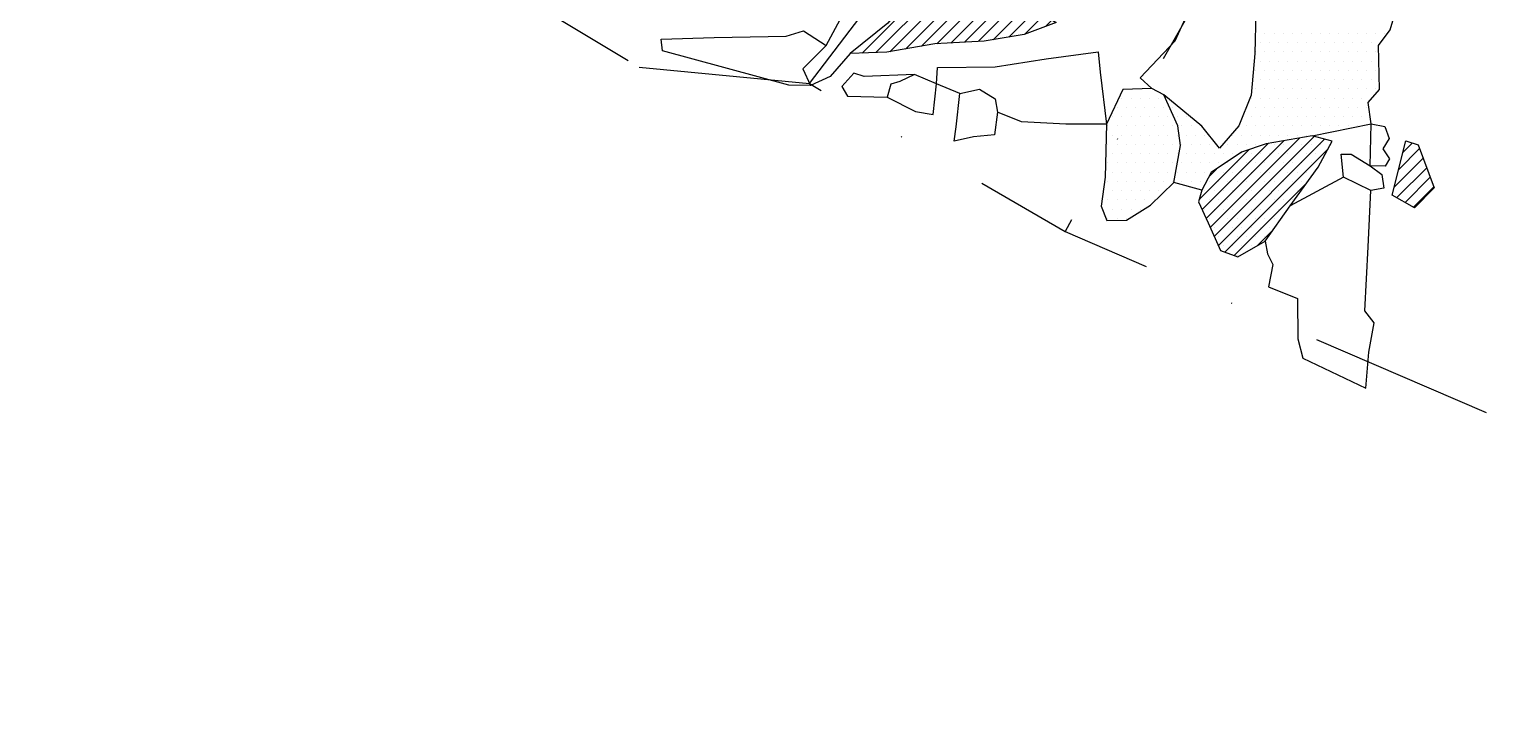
# Model space of a CAD drawing. Header units: metres. Extents: x -1264 to -948, y -1229 to -834.
# Drawn here: x -1263.5 to -1063.3, y -1228.8 to -1137 of the extents above; entities that cross this region are included whole.
import ezdxf

# ---------------------------------------------------------------- set-up
doc = ezdxf.new("R2010")
doc.units = ezdxf.units.M
doc.header["$LTSCALE"] = 25
doc.header["$MEASUREMENT"] = 0
doc.linetypes.add('STRICHPUNKTX2', pattern=[2, 1, -0.5, 0, -0.5])
doc.layers.get('0').update_dxf_attribs({"linetype": 'CONTINUOUS'})
for name, color, linetype in [('FEUER', 1, 'CONTINUOUS'), ('GRABUNGSGRENZE', 3, 'STRICHPUNKTX2'), ('STEINE', 4, 'CONTINUOUS'), ('STEINESCHRAFF', 4, 'CONTINUOUS')]:
    doc.layers.add(name, color=color, linetype=linetype)

# ---------------------------------------------------------------- blocks, each defined once
blk = doc.blocks.new('*X3')
at = {"color": 0}
for p, q in [((-1097.5, -1137.5), (-1097.5, -1137.5)), ((-1096.875, -1138.75), (-1096.875, -1138.75)), ((-1096.25, -1137.5), (-1096.25, -1137.5)), ((-1095.625, -1138.75), (-1095.625, -1138.75)), ((-1095, -1137.5), (-1095, -1137.5)), ((-1094.375, -1138.75), (-1094.375, -1138.75)), ((-1093.75, -1137.5), (-1093.75, -1137.5)), ((-1093.125, -1138.75), (-1093.125, -1138.75)), ((-1092.5, -1137.5), (-1092.5, -1137.5)), ((-1091.875, -1138.75), (-1091.875, -1138.75)), ((-1091.25, -1137.5), (-1091.25, -1137.5)), ((-1090.625, -1138.75), (-1090.625, -1138.75)), ((-1090, -1137.5), (-1090, -1137.5)), ((-1089.375, -1138.75), (-1089.375, -1138.75)), ((-1088.75, -1137.5), (-1088.75, -1137.5)), ((-1088.125, -1138.75), (-1088.125, -1138.75)), ((-1087.5, -1137.5), (-1087.5, -1137.5)), ((-1086.875, -1138.75), (-1086.875, -1138.75)), ((-1086.25, -1137.5), (-1086.25, -1137.5)), ((-1085.625, -1138.75), (-1085.625, -1138.75)), ((-1085, -1137.5), (-1085, -1137.5)), ((-1084.375, -1138.75), (-1084.375, -1138.75)), ((-1083.75, -1137.5), (-1083.75, -1137.5)), ((-1083.125, -1138.75), (-1083.125, -1138.75)), ((-1082.5, -1137.5), (-1082.5, -1137.5)), ((-1081.875, -1138.75), (-1081.875, -1138.75)), ((-1081.25, -1137.5), (-1081.25, -1137.5)), ((-1080.625, -1138.75), (-1080.625, -1138.75)), ((-1080, -1137.5), (-1080, -1137.5)), ((-1097.5, -1140), (-1097.5, -1140)), ((-1096.25, -1140), (-1096.25, -1140)), ((-1095, -1140), (-1095, -1140)), ((-1093.75, -1140), (-1093.75, -1140)), ((-1092.5, -1140), (-1092.5, -1140)), ((-1091.25, -1140), (-1091.25, -1140)), ((-1090, -1140), (-1090, -1140)), ((-1088.75, -1140), (-1088.75, -1140)), ((-1087.5, -1140), (-1087.5, -1140)), ((-1086.25, -1140), (-1086.25, -1140)), ((-1085, -1140), (-1085, -1140)), ((-1083.75, -1140), (-1083.75, -1140)), ((-1082.5, -1140), (-1082.5, -1140)), ((-1081.25, -1140), (-1081.25, -1140)), ((-1097.5, -1142.5), (-1097.5, -1142.5)), ((-1096.875, -1141.25), (-1096.875, -1141.25)), ((-1096.25, -1142.5), (-1096.25, -1142.5)), ((-1095.625, -1141.25), (-1095.625, -1141.25)), ((-1095, -1142.5), (-1095, -1142.5)), ((-1094.375, -1141.25), (-1094.375, -1141.25)), ((-1093.75, -1142.5), (-1093.75, -1142.5)), ((-1093.125, -1141.25), (-1093.125, -1141.25)), ((-1092.5, -1142.5), (-1092.5, -1142.5)), ((-1091.875, -1141.25), (-1091.875, -1141.25)), ((-1091.25, -1142.5), (-1091.25, -1142.5)), ((-1090.625, -1141.25), (-1090.625, -1141.25)), ((-1090, -1142.5), (-1090, -1142.5)), ((-1089.375, -1141.25), (-1089.375, -1141.25)), ((-1088.75, -1142.5), (-1088.75, -1142.5)), ((-1088.125, -1141.25), (-1088.125, -1141.25)), ((-1087.5, -1142.5), (-1087.5, -1142.5)), ((-1086.875, -1141.25), (-1086.875, -1141.25)), ((-1086.25, -1142.5), (-1086.25, -1142.5)), ((-1085.625, -1141.25), (-1085.625, -1141.25)), ((-1085, -1142.5), (-1085, -1142.5)), ((-1084.375, -1141.25), (-1084.375, -1141.25)), ((-1083.75, -1142.5), (-1083.75, -1142.5)), ((-1083.125, -1141.25), (-1083.125, -1141.25)), ((-1082.5, -1142.5), (-1082.5, -1142.5)), ((-1081.875, -1141.25), (-1081.875, -1141.25)), ((-1081.25, -1142.5), (-1081.25, -1142.5)), ((-1112.5, -1145), (-1112.5, -1145)), ((-1097.5, -1145), (-1097.5, -1145)), ((-1096.875, -1143.75), (-1096.875, -1143.75)), ((-1096.25, -1145), (-1096.25, -1145)), ((-1095.625, -1143.75), (-1095.625, -1143.75)), ((-1095, -1145), (-1095, -1145)), ((-1094.375, -1143.75), (-1094.375, -1143.75)), ((-1093.75, -1145), (-1093.75, -1145)), ((-1093.125, -1143.75), (-1093.125, -1143.75)), ((-1092.5, -1145), (-1092.5, -1145)), ((-1091.875, -1143.75), (-1091.875, -1143.75)), ((-1091.25, -1145), (-1091.25, -1145)), ((-1090.625, -1143.75), (-1090.625, -1143.75)), ((-1090, -1145), (-1090, -1145)), ((-1089.375, -1143.75), (-1089.375, -1143.75)), ((-1088.75, -1145), (-1088.75, -1145)), ((-1088.125, -1143.75), (-1088.125, -1143.75)), ((-1087.5, -1145), (-1087.5, -1145)), ((-1086.875, -1143.75), (-1086.875, -1143.75)), ((-1086.25, -1145), (-1086.25, -1145)), ((-1085.625, -1143.75), (-1085.625, -1143.75)), ((-1085, -1145), (-1085, -1145)), ((-1084.375, -1143.75), (-1084.375, -1143.75)), ((-1083.75, -1145), (-1083.75, -1145)), ((-1083.125, -1143.75), (-1083.125, -1143.75)), ((-1082.5, -1145), (-1082.5, -1145)), ((-1081.875, -1143.75), (-1081.875, -1143.75)), ((-1081.25, -1145), (-1081.25, -1145)), ((-1115.625, -1146.25), (-1115.625, -1146.25)), ((-1114.375, -1146.25), (-1114.375, -1146.25)), ((-1113.125, -1146.25), (-1113.125, -1146.25)), ((-1111.875, -1146.25), (-1111.875, -1146.25)), ((-1110.625, -1146.25), (-1110.625, -1146.25)), ((-1098.125, -1146.25), (-1098.125, -1146.25)), ((-1096.875, -1146.25), (-1096.875, -1146.25)), ((-1095.625, -1146.25), (-1095.625, -1146.25)), ((-1094.375, -1146.25), (-1094.375, -1146.25)), ((-1093.125, -1146.25), (-1093.125, -1146.25)), ((-1091.875, -1146.25), (-1091.875, -1146.25)), ((-1090.625, -1146.25), (-1090.625, -1146.25)), ((-1089.375, -1146.25), (-1089.375, -1146.25)), ((-1088.125, -1146.25), (-1088.125, -1146.25)), ((-1086.875, -1146.25), (-1086.875, -1146.25)), ((-1085.625, -1146.25), (-1085.625, -1146.25)), ((-1084.375, -1146.25), (-1084.375, -1146.25)), ((-1083.125, -1146.25), (-1083.125, -1146.25)), ((-1081.875, -1146.25), (-1081.875, -1146.25)), ((-1116.875, -1148.75), (-1116.875, -1148.75)), ((-1116.25, -1147.5), (-1116.25, -1147.5)), ((-1115.625, -1148.75), (-1115.625, -1148.75)), ((-1115, -1147.5), (-1115, -1147.5)), ((-1114.375, -1148.75), (-1114.375, -1148.75)), ((-1113.75, -1147.5), (-1113.75, -1147.5)), ((-1113.125, -1148.75), (-1113.125, -1148.75)), ((-1112.5, -1147.5), (-1112.5, -1147.5)), ((-1111.875, -1148.75), (-1111.875, -1148.75)), ((-1111.25, -1147.5), (-1111.25, -1147.5)), ((-1110.625, -1148.75), (-1110.625, -1148.75)), ((-1110, -1147.5), (-1110, -1147.5)), ((-1109.375, -1148.75), (-1109.375, -1148.75)), ((-1108.75, -1147.5), (-1108.75, -1147.5)), ((-1108.125, -1148.75), (-1108.125, -1148.75)), ((-1106.875, -1148.75), (-1106.875, -1148.75)), ((-1098.75, -1147.5), (-1098.75, -1147.5)), ((-1098.125, -1148.75), (-1098.125, -1148.75)), ((-1097.5, -1147.5), (-1097.5, -1147.5)), ((-1096.875, -1148.75), (-1096.875, -1148.75)), ((-1096.25, -1147.5), (-1096.25, -1147.5)), ((-1095.625, -1148.75), (-1095.625, -1148.75)), ((-1095, -1147.5), (-1095, -1147.5)), ((-1094.375, -1148.75), (-1094.375, -1148.75)), ((-1093.75, -1147.5), (-1093.75, -1147.5)), ((-1093.125, -1148.75), (-1093.125, -1148.75)), ((-1092.5, -1147.5), (-1092.5, -1147.5)), ((-1091.875, -1148.75), (-1091.875, -1148.75)), ((-1091.25, -1147.5), (-1091.25, -1147.5)), ((-1090.625, -1148.75), (-1090.625, -1148.75)), ((-1090, -1147.5), (-1090, -1147.5)), ((-1089.375, -1148.75), (-1089.375, -1148.75)), ((-1088.75, -1147.5), (-1088.75, -1147.5)), ((-1088.125, -1148.75), (-1088.125, -1148.75)), ((-1087.5, -1147.5), (-1087.5, -1147.5)), ((-1086.875, -1148.75), (-1086.875, -1148.75)), ((-1086.25, -1147.5), (-1086.25, -1147.5)), ((-1085.625, -1148.75), (-1085.625, -1148.75)), ((-1085, -1147.5), (-1085, -1147.5)), ((-1084.375, -1148.75), (-1084.375, -1148.75)), ((-1083.75, -1147.5), (-1083.75, -1147.5)), ((-1083.125, -1148.75), (-1083.125, -1148.75)), ((-1082.5, -1147.5), (-1082.5, -1147.5)), ((-1117.5, -1150), (-1117.5, -1150)), ((-1116.25, -1150), (-1116.25, -1150)), ((-1115, -1150), (-1115, -1150)), ((-1113.75, -1150), (-1113.75, -1150)), ((-1112.5, -1150), (-1112.5, -1150)), ((-1111.25, -1150), (-1111.25, -1150)), ((-1110, -1150), (-1110, -1150)), ((-1108.75, -1150), (-1108.75, -1150)), ((-1107.5, -1150), (-1107.5, -1150)), ((-1106.25, -1150), (-1106.25, -1150)), ((-1105, -1150), (-1105, -1150)), ((-1098.75, -1150), (-1098.75, -1150)), ((-1097.5, -1150), (-1097.5, -1150)), ((-1096.25, -1150), (-1096.25, -1150)), ((-1095, -1150), (-1095, -1150)), ((-1093.75, -1150), (-1093.75, -1150)), ((-1092.5, -1150), (-1092.5, -1150)), ((-1091.25, -1150), (-1091.25, -1150)), ((-1090, -1150), (-1090, -1150)), ((-1088.75, -1150), (-1088.75, -1150)), ((-1087.5, -1150), (-1087.5, -1150)), ((-1086.25, -1150), (-1086.25, -1150)), ((-1085, -1150), (-1085, -1150)), ((-1083.75, -1150), (-1083.75, -1150)), ((-1117.5, -1152.5), (-1117.5, -1152.5)), ((-1116.875, -1151.25), (-1116.875, -1151.25)), ((-1116.25, -1152.5), (-1116.25, -1152.5)), ((-1115.625, -1151.25), (-1115.625, -1151.25)), ((-1115, -1152.5), (-1115, -1152.5)), ((-1114.375, -1151.25), (-1114.375, -1151.25)), ((-1113.75, -1152.5), (-1113.75, -1152.5)), ((-1113.125, -1151.25), (-1113.125, -1151.25)), ((-1112.5, -1152.5), (-1112.5, -1152.5)), ((-1111.875, -1151.25), (-1111.875, -1151.25)), ((-1111.25, -1152.5), (-1111.25, -1152.5)), ((-1110.625, -1151.25), (-1110.625, -1151.25)), ((-1110, -1152.5), (-1110, -1152.5)), ((-1109.375, -1151.25), (-1109.375, -1151.25)), ((-1108.75, -1152.5), (-1108.75, -1152.5)), ((-1108.125, -1151.25), (-1108.125, -1151.25)), ((-1107.5, -1152.5), (-1107.5, -1152.5)), ((-1106.875, -1151.25), (-1106.875, -1151.25)), ((-1106.25, -1152.5), (-1106.25, -1152.5)), ((-1105.625, -1151.25), (-1105.625, -1151.25)), ((-1105, -1152.5), (-1105, -1152.5)), ((-1104.375, -1151.25), (-1104.375, -1151.25)), ((-1103.75, -1152.5), (-1103.75, -1152.5)), ((-1101.25, -1152.5), (-1101.25, -1152.5)), ((-1100.625, -1151.25), (-1100.625, -1151.25)), ((-1100, -1152.5), (-1100, -1152.5)), ((-1099.375, -1151.25), (-1099.375, -1151.25)), ((-1098.75, -1152.5), (-1098.75, -1152.5)), ((-1098.125, -1151.25), (-1098.125, -1151.25)), ((-1097.5, -1152.5), (-1097.5, -1152.5)), ((-1096.875, -1151.25), (-1096.875, -1151.25)), ((-1096.25, -1152.5), (-1096.25, -1152.5)), ((-1095.625, -1151.25), (-1095.625, -1151.25)), ((-1095, -1152.5), (-1095, -1152.5)), ((-1094.375, -1151.25), (-1094.375, -1151.25)), ((-1093.75, -1152.5), (-1093.75, -1152.5)), ((-1093.125, -1151.25), (-1093.125, -1151.25)), ((-1092.5, -1152.5), (-1092.5, -1152.5)), ((-1091.875, -1151.25), (-1091.875, -1151.25)), ((-1091.25, -1152.5), (-1091.25, -1152.5)), ((-1090.625, -1151.25), (-1090.625, -1151.25)), ((-1090, -1152.5), (-1090, -1152.5)), ((-1089.375, -1151.25), (-1089.375, -1151.25)), ((-1088.75, -1152.5), (-1088.75, -1152.5)), ((-1087.5, -1152.5), (-1087.5, -1152.5)), ((-1117.5, -1155), (-1117.5, -1155)), ((-1116.875, -1153.75), (-1116.875, -1153.75)), ((-1116.25, -1155), (-1116.25, -1155)), ((-1115.625, -1153.75), (-1115.625, -1153.75)), ((-1115, -1155), (-1115, -1155)), ((-1114.375, -1153.75), (-1114.375, -1153.75)), ((-1113.75, -1155), (-1113.75, -1155)), ((-1113.125, -1153.75), (-1113.125, -1153.75)), ((-1112.5, -1155), (-1112.5, -1155)), ((-1111.875, -1153.75), (-1111.875, -1153.75)), ((-1111.25, -1155), (-1111.25, -1155)), ((-1110.625, -1153.75), (-1110.625, -1153.75)), ((-1110, -1155), (-1110, -1155)), ((-1109.375, -1153.75), (-1109.375, -1153.75)), ((-1108.75, -1155), (-1108.75, -1155)), ((-1108.125, -1153.75), (-1108.125, -1153.75)), ((-1107.5, -1155), (-1107.5, -1155)), ((-1106.875, -1153.75), (-1106.875, -1153.75)), ((-1106.25, -1155), (-1106.25, -1155)), ((-1105.625, -1153.75), (-1105.625, -1153.75)), ((-1105, -1155), (-1105, -1155)), ((-1104.375, -1153.75), (-1104.375, -1153.75)), ((-1103.75, -1155), (-1103.75, -1155)), ((-1103.125, -1153.75), (-1103.125, -1153.75)), ((-1102.5, -1155), (-1102.5, -1155)), ((-1101.875, -1153.75), (-1101.875, -1153.75)), ((-1101.25, -1155), (-1101.25, -1155)), ((-1100.625, -1153.75), (-1100.625, -1153.75)), ((-1100, -1155), (-1100, -1155)), ((-1099.375, -1153.75), (-1099.375, -1153.75)), ((-1098.75, -1155), (-1098.75, -1155)), ((-1098.125, -1153.75), (-1098.125, -1153.75)), ((-1097.5, -1155), (-1097.5, -1155)), ((-1096.875, -1153.75), (-1096.875, -1153.75)), ((-1096.25, -1155), (-1096.25, -1155)), ((-1095.625, -1153.75), (-1095.625, -1153.75)), ((-1095, -1155), (-1095, -1155)), ((-1094.375, -1153.75), (-1094.375, -1153.75)), ((-1093.75, -1155), (-1093.75, -1155)), ((-1093.125, -1153.75), (-1093.125, -1153.75)), ((-1092.5, -1155), (-1092.5, -1155)), ((-1091.875, -1153.75), (-1091.875, -1153.75)), ((-1091.25, -1155), (-1091.25, -1155)), ((-1090.625, -1153.75), (-1090.625, -1153.75)), ((-1090, -1155), (-1090, -1155)), ((-1089.375, -1153.75), (-1089.375, -1153.75)), ((-1088.75, -1155), (-1088.75, -1155)), ((-1088.125, -1153.75), (-1088.125, -1153.75)), ((-1116.875, -1156.25), (-1116.875, -1156.25)), ((-1115.625, -1156.25), (-1115.625, -1156.25)), ((-1114.375, -1156.25), (-1114.375, -1156.25)), ((-1113.125, -1156.25), (-1113.125, -1156.25)), ((-1111.875, -1156.25), (-1111.875, -1156.25)), ((-1110.625, -1156.25), (-1110.625, -1156.25)), ((-1109.375, -1156.25), (-1109.375, -1156.25)), ((-1108.125, -1156.25), (-1108.125, -1156.25)), ((-1106.875, -1156.25), (-1106.875, -1156.25)), ((-1105.625, -1156.25), (-1105.625, -1156.25)), ((-1104.375, -1156.25), (-1104.375, -1156.25)), ((-1103.125, -1156.25), (-1103.125, -1156.25)), ((-1101.875, -1156.25), (-1101.875, -1156.25)), ((-1100.625, -1156.25), (-1100.625, -1156.25)), ((-1099.375, -1156.25), (-1099.375, -1156.25)), ((-1098.125, -1156.25), (-1098.125, -1156.25)), ((-1096.875, -1156.25), (-1096.875, -1156.25)), ((-1095.625, -1156.25), (-1095.625, -1156.25)), ((-1094.375, -1156.25), (-1094.375, -1156.25)), ((-1093.125, -1156.25), (-1093.125, -1156.25)), ((-1091.875, -1156.25), (-1091.875, -1156.25)), ((-1090.625, -1156.25), (-1090.625, -1156.25)), ((-1117.5, -1157.5), (-1117.5, -1157.5)), ((-1116.875, -1158.75), (-1116.875, -1158.75)), ((-1116.25, -1157.5), (-1116.25, -1157.5)), ((-1115.625, -1158.75), (-1115.625, -1158.75)), ((-1115, -1157.5), (-1115, -1157.5)), ((-1114.375, -1158.75), (-1114.375, -1158.75)), ((-1113.75, -1157.5), (-1113.75, -1157.5)), ((-1113.125, -1158.75), (-1113.125, -1158.75)), ((-1112.5, -1157.5), (-1112.5, -1157.5)), ((-1111.875, -1158.75), (-1111.875, -1158.75)), ((-1111.25, -1157.5), (-1111.25, -1157.5)), ((-1110.625, -1158.75), (-1110.625, -1158.75)), ((-1110, -1157.5), (-1110, -1157.5)), ((-1108.75, -1157.5), (-1108.75, -1157.5)), ((-1107.5, -1157.5), (-1107.5, -1157.5)), ((-1106.25, -1157.5), (-1106.25, -1157.5)), ((-1105, -1157.5), (-1105, -1157.5)), ((-1104.375, -1158.75), (-1104.375, -1158.75)), ((-1103.75, -1157.5), (-1103.75, -1157.5)), ((-1103.125, -1158.75), (-1103.125, -1158.75)), ((-1102.5, -1157.5), (-1102.5, -1157.5)), ((-1101.875, -1158.75), (-1101.875, -1158.75)), ((-1101.25, -1157.5), (-1101.25, -1157.5)), ((-1100.625, -1158.75), (-1100.625, -1158.75)), ((-1100, -1157.5), (-1100, -1157.5)), ((-1099.375, -1158.75), (-1099.375, -1158.75)), ((-1098.75, -1157.5), (-1098.75, -1157.5)), ((-1098.125, -1158.75), (-1098.125, -1158.75)), ((-1097.5, -1157.5), (-1097.5, -1157.5)), ((-1096.875, -1158.75), (-1096.875, -1158.75)), ((-1096.25, -1157.5), (-1096.25, -1157.5)), ((-1095.625, -1158.75), (-1095.625, -1158.75)), ((-1095, -1157.5), (-1095, -1157.5)), ((-1094.375, -1158.75), (-1094.375, -1158.75)), ((-1093.75, -1157.5), (-1093.75, -1157.5)), ((-1093.125, -1158.75), (-1093.125, -1158.75)), ((-1092.5, -1157.5), (-1092.5, -1157.5)), ((-1091.875, -1158.75), (-1091.875, -1158.75)), ((-1091.25, -1157.5), (-1091.25, -1157.5)), ((-1117.5, -1160), (-1117.5, -1160)), ((-1116.25, -1160), (-1116.25, -1160)), ((-1115, -1160), (-1115, -1160)), ((-1113.75, -1160), (-1113.75, -1160)), ((-1112.5, -1160), (-1112.5, -1160)), ((-1111.25, -1160), (-1111.25, -1160)), ((-1105, -1160), (-1105, -1160)), ((-1103.75, -1160), (-1103.75, -1160)), ((-1102.5, -1160), (-1102.5, -1160)), ((-1101.25, -1160), (-1101.25, -1160)), ((-1100, -1160), (-1100, -1160)), ((-1098.75, -1160), (-1098.75, -1160)), ((-1097.5, -1160), (-1097.5, -1160)), ((-1096.25, -1160), (-1096.25, -1160)), ((-1095, -1160), (-1095, -1160)), ((-1093.75, -1160), (-1093.75, -1160)), ((-1092.5, -1160), (-1092.5, -1160)), ((-1118.125, -1161.25), (-1118.125, -1161.25)), ((-1117.5, -1162.5), (-1117.5, -1162.5)), ((-1116.875, -1161.25), (-1116.875, -1161.25)), ((-1116.25, -1162.5), (-1116.25, -1162.5)), ((-1115.625, -1161.25), (-1115.625, -1161.25)), ((-1115, -1162.5), (-1115, -1162.5)), ((-1114.375, -1161.25), (-1114.375, -1161.25)), ((-1113.125, -1161.25), (-1113.125, -1161.25)), ((-1104.375, -1161.25), (-1104.375, -1161.25)), ((-1103.75, -1162.5), (-1103.75, -1162.5)), ((-1103.125, -1161.25), (-1103.125, -1161.25)), ((-1102.5, -1162.5), (-1102.5, -1162.5)), ((-1101.875, -1161.25), (-1101.875, -1161.25)), ((-1101.25, -1162.5), (-1101.25, -1162.5)), ((-1100.625, -1161.25), (-1100.625, -1161.25)), ((-1100, -1162.5), (-1100, -1162.5)), ((-1099.375, -1161.25), (-1099.375, -1161.25)), ((-1098.75, -1162.5), (-1098.75, -1162.5)), ((-1098.125, -1161.25), (-1098.125, -1161.25)), ((-1097.5, -1162.5), (-1097.5, -1162.5)), ((-1096.875, -1161.25), (-1096.875, -1161.25)), ((-1096.25, -1162.5), (-1096.25, -1162.5)), ((-1095.625, -1161.25), (-1095.625, -1161.25)), ((-1095, -1162.5), (-1095, -1162.5)), ((-1094.375, -1161.25), (-1094.375, -1161.25)), ((-1103.125, -1163.75), (-1103.125, -1163.75)), ((-1102.5, -1165), (-1102.5, -1165)), ((-1101.875, -1163.75), (-1101.875, -1163.75)), ((-1101.25, -1165), (-1101.25, -1165)), ((-1100.625, -1163.75), (-1100.625, -1163.75)), ((-1100, -1165), (-1100, -1165)), ((-1099.375, -1163.75), (-1099.375, -1163.75)), ((-1098.75, -1165), (-1098.75, -1165)), ((-1098.125, -1163.75), (-1098.125, -1163.75)), ((-1097.5, -1165), (-1097.5, -1165)), ((-1096.875, -1163.75), (-1096.875, -1163.75)), ((-1096.25, -1165), (-1096.25, -1165)), ((-1095.625, -1163.75), (-1095.625, -1163.75)), ((-1101.875, -1166.25), (-1101.875, -1166.25)), ((-1100.625, -1166.25), (-1100.625, -1166.25)), ((-1099.375, -1166.25), (-1099.375, -1166.25)), ((-1098.125, -1166.25), (-1098.125, -1166.25)), ((-1100, -1167.5), (-1100, -1167.5))]:
    blk.add_line(p, q, dxfattribs=at)
blk = doc.blocks.new('*X6')
at = {"color": 0}
for p, q in [((-1121.46, -1109.09), (-1119.11, -1106.74)), ((-1120, -1105.85), (-1119.99, -1105.85)), ((-1121.21, -1110.6), (-1118.24, -1107.63)), ((-1120.88, -1112.04), (-1117.41, -1108.58)), ((-1120.41, -1113.34), (-1116.89, -1109.82)), ((-1119.77, -1114.46), (-1116.37, -1111.07)), ((-1150.75, -1140.14), (-1137.51, -1126.9)), ((-1148.92, -1140.08), (-1136.47, -1127.63)), ((-1147.04, -1139.97), (-1135.43, -1128.36)), ((-1144.9, -1139.6), (-1134.4, -1129.1)), ((-1141.23, -1128.86), (-1139.61, -1127.23)), ((-1142.76, -1139.23), (-1133.39, -1129.85)), ((-1140.66, -1138.9), (-1132.37, -1130.6)), ((-1138.79, -1138.79), (-1131.36, -1131.36)), ((-1136.93, -1138.69), (-1130.34, -1132.11)), ((-1135.06, -1138.59), (-1129.33, -1132.86)), ((-1133.04, -1138.34), (-1128.31, -1133.62)), ((-1130.91, -1137.98), (-1127.26, -1134.33)), ((-1128.75, -1137.59), (-1126.16, -1135)), ((-1125.91, -1136.52), (-1125.05, -1135.66)), ((-1104.77, -1161.34), (-1095.83, -1152.39)), ((-1104.2, -1162.54), (-1093.69, -1152.02)), ((-1103.64, -1163.75), (-1091.55, -1151.66)), ((-1103.1, -1164.97), (-1089.57, -1151.44)), ((-1102.55, -1166.19), (-1088.17, -1151.81)), ((-1101.68, -1167.09), (-1087.73, -1153.14)), ((-1078.14, -1155.92), (-1075.3, -1153.08)), ((-1077.55, -1153.57), (-1076.29, -1152.31)), ((-1105.16, -1159.96), (-1098.44, -1153.24)), ((-1078.72, -1158.27), (-1074.82, -1154.37)), ((-1103.8, -1156.83), (-1102.81, -1155.84)), ((-1078.39, -1159.71), (-1074.34, -1155.66)), ((-1077.27, -1160.35), (-1073.87, -1156.95)), ((-1100.39, -1167.56), (-1090.69, -1157.86)), ((-1076.15, -1161), (-1073.39, -1158.24)), ((-1097.25, -1166.2), (-1095.18, -1164.12))]:
    blk.add_line(p, q, dxfattribs=at)

msp = doc.modelspace()

# ---------------------------------------------------------------- linework, layer by layer
at = {"layer": 'GRABUNGSGRENZE', "flags": 128}
for points in [[(-1163.08, -834.15), (-1263.48, -1100.24), (-1230.83, -1111.48), (-1215.36, -1121.36), (-1180.96, -1142.04)], [(-1180.96, -1142.04), (-1157.9, -1144.28), (-1123.31, -1164.29), (-973.17, -1228.84), (-968.65, -1071.55), (-955.65, -1003.05), (-947.51, -922), (-1163.08, -834.15)], [(-1157.9, -1144.28), (-1092.59, -1057.83), (-1001.36, -930.62), (-980.8, -941.26), (-1076.66, -1082.3), (-1123.31, -1164.29)]]:
    msp.add_lwpolyline(points, dxfattribs=at)
at = {"layer": 'STEINE'}
for points in [[(-1135.07, -1128.6), (-1127.72, -1134.05), (-1124.51, -1135.99), (-1128.84, -1137.63), (-1134.25, -1138.55), (-1140.93, -1138.91), (-1147.45, -1140.04), (-1152.4, -1140.19)], [(-1089.87, -1151.36), (-1081.86, -1149.73), (-1082.27, -1146.82), (-1080.74, -1145.08), (-1080.85, -1139.12), (-1079.27, -1137.02), (-1078.15, -1133.2), (-1085.45, -1128.67), (-1090.9, -1127.24), (-1097.64, -1127.96), (-1104.72, -1130.31)], [(-1155.66, -1139.13), (-1153.73, -1135.61), (-1152, -1133.11), (-1150.67, -1129.23), (-1143.84, -1131.67), (-1147.3, -1136.11), (-1152.4, -1140.19), (-1155.1, -1143.31), (-1157.75, -1144.53)], [(-1111.55, -1144.96), (-1113.13, -1143.48), (-1108.39, -1138.48), (-1104.72, -1130.31), (-1097.48, -1134.59), (-1097.63, -1140.2), (-1098.13, -1145.86), (-1099.76, -1149.99), (-1102.41, -1153.01), (-1104.81, -1150.05), (-1109.91, -1145.82)], [(-1177.8, -1139.86), (-1178, -1138.28), (-1170.81, -1138.02), (-1161.07, -1137.86), (-1158.73, -1137.14), (-1155.66, -1139.13), (-1158.82, -1142.29), (-1157.75, -1144.53), (-1160.71, -1144.49), (-1177.8, -1139.86)], [(-1137.55, -1145.64), (-1140.72, -1144.32), (-1140.57, -1142.12), (-1132.76, -1142.01), (-1125.88, -1140.94), (-1118.84, -1139.96), (-1118.53, -1142.72), (-1117.71, -1149.75), (-1123.22, -1149.76), (-1129.19, -1149.46), (-1132.45, -1148.13)], [(-1143.68, -1143.04), (-1150.51, -1143.3), (-1151.89, -1142.85), (-1153.52, -1144.68), (-1152.75, -1145.96), (-1147.4, -1146.11)], [(-1140.72, -1144.32), (-1143.68, -1143.04), (-1145.66, -1144.01), (-1146.89, -1144.37), (-1147.4, -1146.11), (-1143.57, -1148.04), (-1141.17, -1148.45), (-1140.72, -1144.32)], [(-1138.31, -1152.07), (-1138.06, -1150.13), (-1137.55, -1145.64), (-1134.9, -1145.03), (-1132.76, -1146.35), (-1132.45, -1148.13), (-1132.86, -1151.19), (-1135.71, -1151.5), (-1138.31, -1152.07)], [(-1117.71, -1149.75), (-1117.86, -1156.95), (-1118.42, -1160.87), (-1117.65, -1162.81), (-1115, -1162.76), (-1111.74, -1160.71), (-1108.58, -1157.65), (-1107.66, -1152.65), (-1108.02, -1150), (-1109.91, -1145.82), (-1111.55, -1144.96), (-1115.47, -1145.06), (-1117.71, -1149.75)], [(-1082.01, -1155.39), (-1081.86, -1149.73), (-1080.02, -1150.08), (-1079.41, -1151.71), (-1080.28, -1153.09), (-1079.36, -1154.47), (-1079.97, -1155.44), (-1082.01, -1155.39)], [(-1104.8, -1158.72), (-1105.26, -1160.3), (-1103.93, -1163.1), (-1102.25, -1166.88), (-1099.9, -1167.74), (-1096.23, -1165.6), (-1092.82, -1160.8), (-1089.05, -1155.6), (-1087.16, -1152.08), (-1089.87, -1151.36), (-1096.09, -1152.44), (-1099.4, -1153.56), (-1103.53, -1156.32), (-1104.8, -1158.72)], [(-1077.17, -1152.02), (-1075.48, -1152.58), (-1073.34, -1158.39), (-1075.99, -1161.09), (-1079, -1159.36), (-1077.17, -1152.02)], [(-1085.63, -1156.92), (-1085.94, -1153.81), (-1084.56, -1153.81), (-1082.01, -1155.39), (-1080.43, -1156.56), (-1080.17, -1158.44), (-1081.9, -1158.75)], [(-1096.23, -1165.6), (-1095.92, -1167.33), (-1095.16, -1168.76), (-1095.76, -1171.77), (-1091.84, -1173.35), (-1091.78, -1178.8), (-1091.12, -1181.45), (-1082.6, -1185.48), (-1082.19, -1180.63), (-1081.48, -1176.65), (-1082.71, -1175.02), (-1082.25, -1166.35), (-1081.9, -1158.75), (-1085.63, -1156.92), (-1092.82, -1160.8)], [(-1104.8, -1158.72), (-1108.58, -1157.65)]]:
    msp.add_lwpolyline(points, dxfattribs=at)

# ---------------------------------------------------------------- block references
at = {"layer": 'FEUER'}
msp.add_blockref('*X6', (0, 0), dxfattribs=at)
at = {"layer": 'STEINESCHRAFF'}
msp.add_blockref('*X3', (0, 0), dxfattribs=at)

doc.saveas('drawing.dxf')
